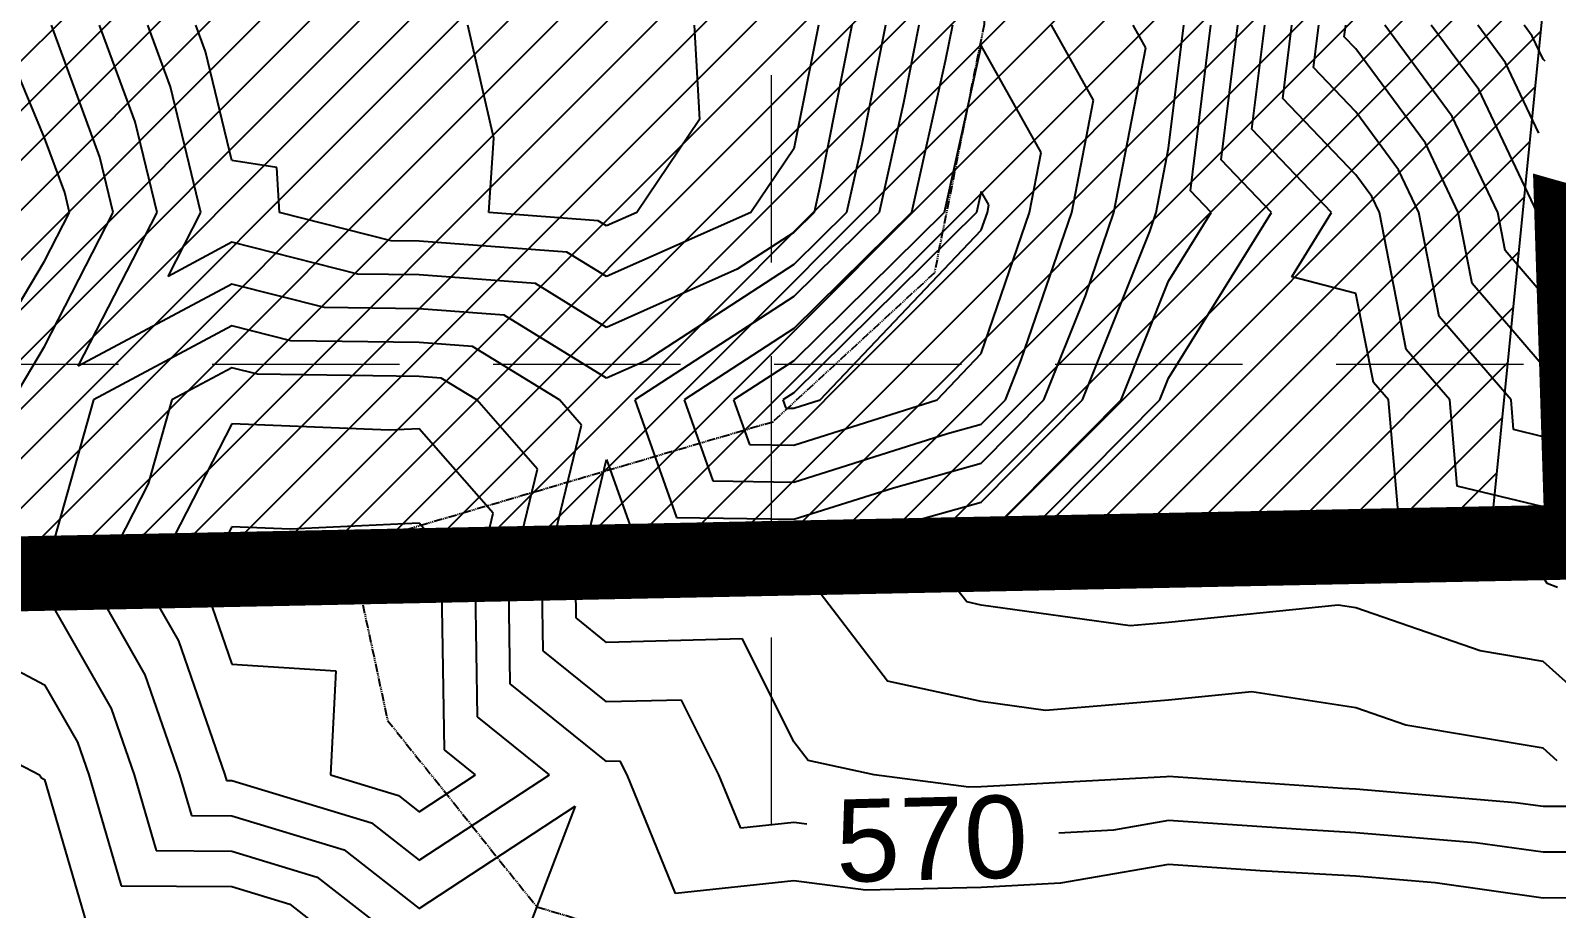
# Model space of a CAD drawing. Header units: inches. Extents: x 2468858 to 2474627, y 7110391 to 7114000.
# Drawn here: x 2469773.5 to 2469936.4, y 7111327.2 to 7111420.8 of the extents above; entities that cross this region are included whole.
import ezdxf
from ezdxf.enums import TextEntityAlignment as Align

# ---------------------------------------------------------------- set-up
doc = ezdxf.new("R2010")
doc.units = ezdxf.units.IN
doc.header["$MEASUREMENT"] = 0
doc.linetypes.add('FL1', pattern=[1.2, 0.9, -0.075, 0, -0.075, 0, -0.075, 0, -0.075])
doc.linetypes.add('HIDDEN', pattern=[0.375, 0.25, -0.125])
for name, color, linetype in [('contours', 35, 'Continuous'), ('CREEK_FL', 250, 'FL1'), ('GRID', 254, 'HIDDEN'), ('LIMITS OF DISTUBANCE', 1, 'HIDDEN'), ('SODDED LOT', 2, 'Continuous')]:
    doc.layers.add(name, color=color, linetype=linetype)
doc.styles.get("Standard").update_dxf_attribs({"font": 'ARIAL.TTF'})

msp = doc.modelspace()

# ---------------------------------------------------------------- hatches: boundary and pattern name
at = {"layer": 'SODDED LOT'}
h = msp.add_hatch(dxfattribs=at)
h.set_pattern_fill('ANSI31', color=256, scale=30, style=0)
h.set_pattern_definition([(45, (0, 0), (-2.6516504294, 2.6516504294), [])])
h.paths.add_polyline_path([(2473645.39, 7113690.66), (2473644.98, 7113704.58), (2473380.05, 7113706.22), (2473375.55, 7113692.3), (2473381.69, 7113694.76), (2473634.33, 7113693.94)])
h.paths.add_polyline_path([(2473661.81, 7113026.94), (2473687.47, 7113025.61), (2473728.46, 7113019.28), (2473771.12, 7113012.61), (2473800.78, 7113000.62), (2473816.11, 7112991.96), (2473817.62, 7112992.3), (2473826.58, 7112958.99), (2473778.33, 7112869.43), (2473754.23, 7112818.27), (2473704.86, 7112707.31), (2473675.95, 7112628.52), (2473649.37, 7112551.6), (2473609.35, 7112401.13), (2473621.99, 7112397.24), (2473660.24, 7112541.42), (2473686.99, 7112623.57), (2473721.05, 7112713.98), (2473756.54, 7112795.8), (2473776.21, 7112842.14), (2473803.69, 7112892.8), (2473821.26, 7112931.75), (2473838.19, 7112953.92), (2473843.82, 7112970.36), (2473841.57, 7112984.99), (2473834.36, 7112995.8), (2473821.75, 7113003.46), (2473803.51, 7113011.56), (2473780.76, 7113020.12), (2473754.18, 7113027.78), (2473717.91, 7113032.73), (2473683.75, 7113037.76), (2473675.22, 7113037.54), (2473668.46, 7113034.66), (2473663.02, 7113029.01)])
h.paths.add_polyline_path([(2473971.46, 7113199.84), (2473953.3, 7113211.94), (2473941.19, 7113192.09), (2473861.1, 7113065.57), (2473810.53, 7113087.5), (2473761.17, 7113101.51), (2473720.96, 7113106.99), (2473697.2, 7113110.44), (2473674.12, 7113113.74), (2473679.51, 7113105.34), (2473686.71, 7113099.95), (2473703.5, 7113097.55), (2473742.47, 7113092.16), (2473787.44, 7113083.17), (2473826.42, 7113069.98), (2473851, 7113058.59), (2473862.39, 7113053.19), (2473874.39, 7113053.49), (2473885.78, 7113058.29), (2473895.97, 7113069.68), (2473937.95, 7113137.71), (2473969.87, 7113198.61)])
h.paths.add_polyline_path([(2474189.42, 7113705.55), (2474212.71, 7113695.29), (2474173.05, 7113585.51), (2474125.46, 7113471.59), (2474078.44, 7113374.03), (2473995.24, 7113231.38), (2473980.72, 7113211.84), (2473961.73, 7113224.12), (2474019.25, 7113316.23), (2474060.01, 7113393.26), (2474123.11, 7113525), (2474155.5, 7113608.17)])
h.paths.add_polyline_path([(2472149.87, 7113580.61), (2472139.15, 7113587.25), (2472148.34, 7113599.5), (2472129.96, 7113617.37), (2472301.04, 7113620.95), (2472421.05, 7113670.47), (2472435.86, 7113657.7), (2472418.5, 7113656.68), (2472386.32, 7113644.43), (2472349.55, 7113630.65), (2472301.04, 7113613.8), (2472253.54, 7113608.18), (2472206.05, 7113607.67), (2472182.05, 7113606.65), (2472168.77, 7113602.57), (2472156, 7113590.31)])
h.paths.add_polyline_path([(2472770.94, 7113693.31), (2472783.83, 7113696.4), (2473029.19, 7113695.37), (2473046.2, 7113689.7), (2473045.68, 7113705.68), (2472771.46, 7113707.22)])
h.paths.add_polyline_path([(2472613.26, 7113048.11), (2472742.65, 7113047.89), (2472742.87, 7112984.1), (2472740.21, 7112975.02), (2472732.24, 7112966.82), (2472722.71, 7112964.61), (2472628.32, 7112964.83), (2472620.35, 7112967.71), (2472615.69, 7112974.13), (2472614.14, 7112982.33), (2472613.26, 7112995.17)])
h.paths.add_polyline_path([(2471336.5, 7111475.41), (2471335.53, 7111275.42), (2470491.66, 7111254.32), (2470479.59, 7111328.94), (2470466.02, 7111461.6), (2470553.43, 7111470.9), (2470638.4, 7111473.12)])
h.paths.add_polyline_path([(2473446.67, 7112356.48), (2473471.9, 7112308.47), (2473532.94, 7112257.21), (2473501.2, 7112186.43), (2473329.47, 7112103.43), (2473116.22, 7112035.9), (2473103.2, 7112106.69), (2473072.63, 7112126.65), (2472815.11, 7111934.94), (2472802.33, 7111780.66), (2472622.31, 7111675.22), (2472617.64, 7111803.67), (2472501.02, 7111721.1), (2472320.82, 7111594.38), (2472182.92, 7111519.02), (2472068.92, 7111484.1), (2471932.85, 7111463.88), (2471923.66, 7111337.05), (2471693.82, 7111327.86), (2471696.08, 7111477.57), (2471836.92, 7111477.57), (2471858.78, 7111468.52), (2471876.58, 7111467.89), (2471898.13, 7111477.88), (2471906.24, 7111490.37), (2471909.37, 7111504.1), (2471908.12, 7111517.84), (2471903.75, 7111528.77), (2471899.69, 7111538.75), (2471899.78, 7111997.71), (2471902.82, 7112006.8), (2471908.61, 7112013.14), (2471915.23, 7112016.45), (2471926.26, 7112016.45), (2472502.65, 7112016.18), (2472510.04, 7112014.97), (2472516.23, 7112010.27), (2472519.86, 7112006.24), (2472597.23, 7111900.26), (2472601.63, 7111894), (2472601.97, 7111890.79), (2472601.97, 7111885.88), (2472602.14, 7111880.64), (2472603.49, 7111873.53), (2472605.53, 7111864.06), (2472610.94, 7111855.26), (2472618.72, 7111847.65), (2472625.66, 7111842.74), (2472634.12, 7111839.53), (2472648.17, 7111837.16), (2472661.03, 7111839.36), (2472670.85, 7111843.93), (2472681.25, 7111852.18), (2472689.32, 7111863.68), (2472693.24, 7111876.13), (2472698.54, 7111882.82), (2472979.47, 7112088.66), (2473047.7, 7112135.28), (2473102.11, 7112161.18), (2473168.62, 7112185.36), (2473235.48, 7112199.35), (2473286.97, 7112219.37), (2473338.95, 7112250.36), (2473378.05, 7112286.58), (2473406.65, 7112322.33), (2473434.97, 7112369.64)])
h.paths.add_polyline_path([(2469394.72, 7112321.68), (2469408.62, 7112317.35), (2469404.61, 7112306.55), (2469398.28, 7112300.53), (2469390.56, 7112297.13), (2469383.91, 7112297.75), (2469371.4, 7112301.14), (2469261.63, 7112337.75), (2469252.63, 7112344.02), (2469246.91, 7112352.88), (2469243.9, 7112361.06), (2469244.31, 7112369.38), (2469247.04, 7112379.88), (2469254.13, 7112392.28), (2469258.63, 7112404.82), (2469259.86, 7112413.96), (2469268.32, 7112441.06), (2469285.1, 7112497.6), (2469297.51, 7112549.94), (2469306.04, 7112604.22), (2469344.05, 7112603.83), (2469331.64, 7112539.47), (2469306.04, 7112437.89), (2469285.48, 7112378.57), (2469297.12, 7112353.37)])
h.paths.add_polyline_path([(2469215.25, 7111699.11), (2469133.16, 7111698.8), (2469133.12, 7111837.42), (2469136.78, 7111854.07), (2469131.5, 7111869.1), (2469132.54, 7111935.15), (2469148.79, 7112051.43), (2469175.43, 7112146.92), (2469214.08, 7112259.79), (2469218.22, 7112266.73), (2469223.73, 7112271.92), (2469228.76, 7112275.22), (2469234.9, 7112277.11), (2469242.61, 7112277.42), (2469249.21, 7112276.01), (2469256.45, 7112274.12), (2469362.5, 7112239.2), (2469368.95, 7112235.11), (2469372.09, 7112231.49), (2469374.61, 7112225.05), (2469375.55, 7112217.02), (2469372.57, 7112206.8), (2469260.7, 7112244.71), (2469237.57, 7112231.81), (2469223.88, 7112159.46), (2469213.8, 7112077.45), (2469211.79, 7111997.38), (2469212.59, 7111919.31)])
edge = h.paths.add_edge_path()
edge.add_line((2469946.69, 7111538.54), (2469944.94, 7111523.5))
edge.add_line((2469944.94, 7111523.5), (2469929.5, 7111368.54))
edge.add_line((2469929.5, 7111368.54), (2469627.82, 7111363.41))
edge.add_line((2469627.82, 7111363.41), (2469640.14, 7111528.56))
edge.add_line((2469640.14, 7111528.56), (2469611.1, 7111528.96))
edge.add_line((2469611.1, 7111528.96), (2469563.64, 7111542.06))
edge.add_line((2469563.64, 7111542.06), (2469395.72, 7111608.85))
edge.add_line((2469395.72, 7111608.85), (2469312.31, 7111524.84))
edge.add_line((2469312.31, 7111524.84), (2469259.94, 7111580.22))
edge.add_line((2469259.94, 7111580.22), (2469329.02, 7111646.45))
edge.add_line((2469329.02, 7111646.45), (2469327.64, 7111656.69))
edge.add_line((2469327.64, 7111656.69), (2469327.34, 7111668.01))
edge.add_line((2469327.34, 7111668.01), (2469328.7, 7111676.32))
edge.add_line((2469328.7, 7111676.32), (2469331.57, 7111684.93))
edge.add_line((2469331.57, 7111684.93), (2469335.65, 7111692.02))
edge.add_line((2469335.65, 7111692.02), (2469336.86, 7111699.72))
edge.add_line((2469336.86, 7111699.72), (2469350.6, 7111699.88))
edge.add_line((2469350.6, 7111699.88), (2469349.09, 7111695.19))
edge.add_line((2469349.09, 7111695.19), (2469344.26, 7111688.25))
edge.add_line((2469344.26, 7111688.25), (2469339.88, 7111679.79))
edge.add_arc((2469382.62, 7111662.98), 45.93, 158.5343, 290.6104)
edge.add_arc((2469402.89, 7111601.9), 18.55, 61.3608, 102.7575, ccw=False)
edge.add_line((2469411.78, 7111618.18), (2469554, 7111560.87))
edge.add_line((2469554, 7111560.87), (2469580.43, 7111552.5))
edge.add_line((2469580.43, 7111552.5), (2469597.93, 7111547.75))
edge.add_line((2469597.93, 7111547.75), (2469618.84, 7111543.76))
edge.add_line((2469618.84, 7111543.76), (2469652.78, 7111539.88))
edge.add_line((2469652.78, 7111539.88), (2469703, 7111539.88))
edge.add_line((2469703, 7111539.88), (2469903.74, 7111540.59))
edge.add_line((2469903.74, 7111540.59), (2469929.65, 7111539.77))
edge.add_line((2469929.65, 7111539.77), (2469946.69, 7111538.54))

# ---------------------------------------------------------------- linework, layer by layer
at = {"layer": 'contours', "color": 35}
for p, q in [((2469780.89, 7111407.32, 570), (2469775.73, 7111421.42, 570)), ((2469784.65, 7111411.08, 571), (2469780.86, 7111421.42, 571)), ((2469788.41, 7111414.84, 572), (2469786, 7111421.42, 572)), ((2469792.17, 7111418.6, 573), (2469791.13, 7111421.42, 573)), ((2469822.93, 7111409.36, 574), (2469820.16, 7111421.42, 574)), ((2469844.34, 7111421.42, 574), (2469844.9, 7111411.34, 574)), ((2469857.61, 7111421.42, 573), (2469854.99, 7111408.23, 573)), ((2469861.18, 7111421.42, 572), (2469857.76, 7111404.2, 572)), ((2469864.76, 7111421.42, 571), (2469862.23, 7111408.66, 571)), ((2469868.33, 7111421.42, 570), (2469866.69, 7111413.12, 570)), ((2469871.91, 7111421.42, 569), (2469871.15, 7111417.58, 569)), ((2469886.96, 7111413.4, 569), (2469882.48, 7111421.42, 569)), ((2469892.55, 7111418.98, 570), (2469891.19, 7111421.42, 570)), ((2469894.99, 7111408.3, 571), (2469896.61, 7111421.42, 571)), ((2469897.31, 7111403.74, 572), (2469899.49, 7111421.42, 572)), ((2469900.59, 7111407.03, 573), (2469902.37, 7111421.42, 573)), ((2469903.88, 7111410.32, 574), (2469905.26, 7111421.42, 574)), ((2469907.17, 7111413.6, 575), (2469908.14, 7111421.42, 575)), ((2469910.46, 7111416.89, 576), (2469911.02, 7111421.42, 576)), ((2469913.74, 7111420.18, 577), (2469913.9, 7111421.42, 577)), ((2469925.25, 7111411.68, 578), (2469918.07, 7111421.42, 578)), ((2469928.1, 7111414.54, 579), (2469923.03, 7111421.42, 579)), ((2469930.96, 7111417.39, 580), (2469927.99, 7111421.42, 580)), ((2469933.81, 7111420.24, 581), (2469932.94, 7111421.42, 581)), ((2469874.99, 7111419.25, 568), (2469871.02, 7111401.42, 568)), ((2469881.38, 7111407.81, 568), (2469874.99, 7111419.25, 568)), ((2469889.15, 7111401.42, 570), (2469892.55, 7111418.98, 570)), ((2469914.99, 7111418.88, 577), (2469913.74, 7111420.18, 577)), ((2469922.4, 7111408.83, 577), (2469914.99, 7111418.88, 577)), ((2469934.99, 7111417.77, 581), (2469933.81, 7111420.24, 581)), ((2469774.99, 7111409.4, 569), (2469771.45, 7111417.89, 569)), ((2469794.99, 7111406.98, 573), (2469792.17, 7111418.6, 573)), ((2469871.15, 7111417.58, 569), (2469867.55, 7111401.42, 569)), ((2469934.52, 7111409.9, 580), (2469930.96, 7111417.39, 580)), ((2469935.21, 7111417.58, 581), (2469934.99, 7111417.77, 581)), ((2469914.99, 7111412.15, 576), (2469910.46, 7111416.89, 576)), ((2469791.66, 7111401.42, 572), (2469788.41, 7111414.84, 572)), ((2469934.34, 7111401.42, 579), (2469928.1, 7111414.54, 579)), ((2469866.69, 7111413.12, 570), (2469864.08, 7111401.42, 570)), ((2469884.65, 7111401.42, 569), (2469886.96, 7111413.4, 569)), ((2469914.99, 7111405.43, 575), (2469907.17, 7111413.6, 575)), ((2469786.99, 7111401.42, 571), (2469784.65, 7111411.08, 571)), ((2469844.9, 7111411.34, 574), (2469838.2, 7111401.42, 574)), ((2469919.54, 7111405.98, 576), (2469914.99, 7111412.15, 576)), ((2469930.13, 7111401.42, 578), (2469925.25, 7111411.68, 578)), ((2469777.13, 7111403.56, 569), (2469774.99, 7111409.4, 569)), ((2469822.4, 7111401.42, 574), (2469822.93, 7111409.36, 574)), ((2469912.39, 7111401.42, 574), (2469903.88, 7111410.32, 574)), ((2469854.99, 7111408.23, 573), (2469850.38, 7111401.42, 573)), ((2469862.23, 7111408.66, 571), (2469860.61, 7111401.42, 571)), ((2469880.14, 7111401.42, 568), (2469881.38, 7111407.81, 568)), ((2469893.66, 7111401.42, 571), (2469894.99, 7111408.3, 571)), ((2469925.92, 7111401.42, 577), (2469922.4, 7111408.83, 577)), ((2469782.32, 7111401.42, 570), (2469780.89, 7111407.32, 570)), ((2469799.77, 7111406.21, 573), (2469794.99, 7111406.98, 573)), ((2469800.08, 7111401.42, 573), (2469799.77, 7111406.21, 573)), ((2469905.96, 7111401.42, 573), (2469900.59, 7111407.03, 573)), ((2469921.71, 7111401.42, 576), (2469919.54, 7111405.98, 576)), ((2469857.76, 7111404.2, 572), (2469857.15, 7111401.42, 572)), ((2469916.69, 7111403.12, 575), (2469914.99, 7111405.43, 575)), ((2469777.64, 7111401.42, 569), (2469777.13, 7111403.56, 569)), ((2469874.99, 7111403.67, 567), (2469874.49, 7111401.42, 567)), ((2469875.79, 7111402.23, 567), (2469874.99, 7111403.67, 567)), ((2469899.52, 7111401.42, 572), (2469897.31, 7111403.74, 572)), ((2469917.5, 7111401.42, 575), (2469916.69, 7111403.12, 575)), ((2469774.99, 7111387.12, 570), (2469782.32, 7111401.42, 570)), ((2469774.99, 7111396.24, 569), (2469777.64, 7111401.42, 569)), ((2469778.58, 7111385.02, 571), (2469786.99, 7111401.42, 571)), ((2469788.17, 7111394.6, 572), (2469791.66, 7111401.42, 572)), ((2469811.98, 7111398.41, 573), (2469800.08, 7111401.42, 573)), ((2469834.1, 7111400.54, 574), (2469822.4, 7111401.42, 574)), ((2469850.38, 7111401.42, 573), (2469834.99, 7111394.58, 573)), ((2469838.2, 7111401.42, 574), (2469834.99, 7111400, 574)), ((2469864.08, 7111401.42, 570), (2469854.99, 7111392.45, 570)), ((2469874.49, 7111401.42, 567), (2469854.99, 7111382.19, 567)), ((2469871.02, 7111401.42, 568), (2469854.99, 7111385.61, 568)), ((2469860.61, 7111401.42, 571), (2469854.99, 7111395.87, 571)), ((2469857.15, 7111401.42, 572), (2469854.99, 7111399.29, 572)), ((2469867.55, 7111401.42, 569), (2469854.99, 7111389.03, 569)), ((2469874.99, 7111399.53, 567), (2469875.64, 7111401.42, 567)), ((2469874.99, 7111386.38, 568), (2469880.14, 7111401.42, 568)), ((2469875.64, 7111401.42, 567), (2469875.79, 7111402.23, 567)), ((2469879.26, 7111385.69, 569), (2469884.65, 7111401.42, 569)), ((2469886.11, 7111392.54, 570), (2469889.15, 7111401.42, 570)), ((2469892.97, 7111399.4, 571), (2469893.66, 7111401.42, 571)), ((2469894.99, 7111383.74, 573), (2469905.96, 7111401.42, 573)), ((2469894.99, 7111394.11, 572), (2469899.52, 7111401.42, 572)), ((2469908.14, 7111394.57, 574), (2469912.39, 7111401.42, 574)), ((2469920.37, 7111386.8, 575), (2469917.5, 7111401.42, 575)), ((2469923.89, 7111390.32, 576), (2469921.71, 7111401.42, 576)), ((2469927.41, 7111393.84, 577), (2469925.92, 7111401.42, 577)), ((2469930.92, 7111397.36, 578), (2469930.13, 7111401.42, 578)), ((2469934.44, 7111400.88, 579), (2469934.34, 7111401.42, 579)), ((2469934.99, 7111400.24, 579), (2469934.44, 7111400.88, 579)), ((2469834.99, 7111400, 574), (2469834.1, 7111400.54, 574)), ((2469854.99, 7111399.29, 572), (2469848.92, 7111395.36, 572)), ((2469857.8, 7111381.42, 567), (2469874.99, 7111399.53, 567)), ((2469885.81, 7111381.42, 571), (2469892.97, 7111399.4, 571)), ((2469942.8, 7111389.23, 579), (2469934.99, 7111400.24, 579)), ((2469794.99, 7111398.25, 572), (2469788.17, 7111394.6, 572)), ((2469808.42, 7111394.85, 572), (2469794.99, 7111398.25, 572)), ((2469814.99, 7111398.37, 573), (2469811.98, 7111398.41, 573)), ((2469830.75, 7111397.18, 573), (2469814.99, 7111398.37, 573)), ((2469766.13, 7111381.42, 569), (2469774.99, 7111396.24, 569)), ((2469834.99, 7111394.58, 573), (2469830.75, 7111397.18, 573)), ((2469934.99, 7111392.64, 578), (2469930.92, 7111397.36, 578)), ((2469814.99, 7111394.76, 572), (2469808.42, 7111394.85, 572)), ((2469827.39, 7111393.83, 572), (2469814.99, 7111394.76, 572)), ((2469848.92, 7111395.36, 572), (2469834.99, 7111389.16, 572)), ((2469854.99, 7111395.87, 571), (2469839.18, 7111385.61, 571)), ((2469914.99, 7111392.77, 574), (2469908.14, 7111394.57, 574)), ((2469794.99, 7111393.78, 571), (2469778.58, 7111385.02, 571)), ((2469804.85, 7111391.29, 571), (2469794.99, 7111393.78, 571)), ((2469834.99, 7111389.16, 572), (2469827.39, 7111393.83, 572)), ((2469889.94, 7111381.42, 572), (2469894.99, 7111394.11, 572)), ((2469916.85, 7111383.29, 574), (2469914.99, 7111392.77, 574)), ((2469934.99, 7111385.04, 577), (2469927.41, 7111393.84, 577)), ((2469814.99, 7111391.15, 571), (2469804.85, 7111391.29, 571)), ((2469824.04, 7111390.47, 571), (2469814.99, 7111391.15, 571)), ((2469854.99, 7111392.45, 570), (2469837.99, 7111381.42, 570)), ((2469881.68, 7111381.42, 570), (2469886.11, 7111392.54, 570)), ((2469939.64, 7111386.08, 578), (2469934.99, 7111392.64, 578)), ((2469834.99, 7111383.75, 571), (2469824.04, 7111390.47, 571)), ((2469931.56, 7111381.42, 576), (2469923.89, 7111390.32, 576)), ((2469794.99, 7111389.32, 570), (2469780.21, 7111381.42, 570)), ((2469801.29, 7111387.72, 570), (2469794.99, 7111389.32, 570)), ((2469854.99, 7111389.03, 569), (2469843.26, 7111381.42, 569)), ((2469771.58, 7111381.42, 570), (2469774.99, 7111387.12, 570)), ((2469814.99, 7111387.54, 570), (2469801.29, 7111387.72, 570)), ((2469820.68, 7111387.11, 570), (2469814.99, 7111387.54, 570)), ((2469829.95, 7111381.42, 570), (2469820.68, 7111387.11, 570)), ((2469870.28, 7111381.42, 568), (2469874.99, 7111386.38, 568)), ((2469925.01, 7111381.42, 575), (2469920.37, 7111386.8, 575)), ((2469794.99, 7111384.86, 569), (2469788.56, 7111381.42, 569)), ((2469797.73, 7111384.16, 569), (2469794.99, 7111384.86, 569)), ((2469839.18, 7111385.61, 571), (2469834.99, 7111383.75, 571)), ((2469854.99, 7111385.61, 568), (2469848.53, 7111381.42, 568)), ((2469877.56, 7111381.42, 569), (2469879.26, 7111385.69, 569)), ((2469936.49, 7111382.92, 577), (2469934.99, 7111385.04, 577)), ((2469814.99, 7111383.93, 569), (2469797.73, 7111384.16, 569)), ((2469817.32, 7111383.76, 569), (2469814.99, 7111383.93, 569)), ((2469821.13, 7111381.42, 569), (2469817.32, 7111383.76, 569)), ((2469894.06, 7111381.42, 573), (2469894.99, 7111383.74, 573)), ((2469918.46, 7111381.42, 574), (2469916.85, 7111383.29, 574)), ((2469780.21, 7111381.42, 570), (2469774.99, 7111362.87, 570)), ((2469788.56, 7111381.42, 569), (2469786.05, 7111372.48, 569)), ((2469827.6, 7111374.03, 569), (2469821.13, 7111381.42, 569)), ((2469832.3, 7111378.74, 570), (2469829.95, 7111381.42, 570)), ((2469837.99, 7111381.42, 570), (2469842.46, 7111368.89, 570)), ((2469843.26, 7111381.42, 569), (2469846.34, 7111372.78, 569)), ((2469848.53, 7111381.42, 568), (2469850.23, 7111376.66, 568)), ((2469854.99, 7111382.19, 567), (2469853.8, 7111381.42, 567)), ((2469853.8, 7111381.42, 567), (2469854.11, 7111380.55, 567)), ((2469854.99, 7111380.53, 567), (2469857.8, 7111381.42, 567)), ((2469854.99, 7111376.59, 568), (2469870.28, 7111381.42, 568)), ((2469874.99, 7111374.67, 570), (2469881.68, 7111381.42, 570)), ((2469874.99, 7111362.19, 573), (2469894.06, 7111381.42, 573)), ((2469874.99, 7111366.35, 572), (2469889.94, 7111381.42, 572)), ((2469874.99, 7111378.83, 569), (2469877.56, 7111381.42, 569)), ((2469874.99, 7111370.51, 571), (2469885.81, 7111381.42, 571)), ((2469919.78, 7111366.21, 574), (2469918.46, 7111381.42, 574)), ((2469925.81, 7111372.24, 575), (2469925.01, 7111381.42, 575)), ((2469931.83, 7111378.27, 576), (2469931.56, 7111381.42, 576)), ((2469854.11, 7111380.55, 567), (2469854.99, 7111380.53, 567)), ((2469794.99, 7111378.88, 568), (2469786.02, 7111361.42, 568)), ((2469811.77, 7111378.2, 568), (2469794.99, 7111378.88, 568)), ((2469814.99, 7111378.35, 568), (2469811.77, 7111378.2, 568)), ((2469822.89, 7111369.33, 568), (2469814.99, 7111378.35, 568)), ((2469828.12, 7111361.42, 570), (2469832.3, 7111378.74, 570)), ((2469871.4, 7111377.83, 569), (2469874.99, 7111378.83, 569)), ((2469934.99, 7111377.5, 576), (2469931.83, 7111378.27, 576)), ((2469850.23, 7111376.66, 568), (2469854.99, 7111376.59, 568)), ((2469854.99, 7111372.64, 569), (2469871.4, 7111377.83, 569)), ((2469940.84, 7111367.28, 576), (2469934.99, 7111377.5, 576)), ((2469831.69, 7111361.42, 571), (2469834.99, 7111375.07, 571)), ((2469834.99, 7111375.07, 571), (2469838.57, 7111365.01, 571)), ((2469824.55, 7111361.42, 569), (2469827.6, 7111374.03, 569)), ((2469865.63, 7111372.06, 570), (2469874.99, 7111374.67, 570)), ((2469786.05, 7111372.48, 569), (2469780.37, 7111361.42, 569)), ((2469846.34, 7111372.78, 569), (2469854.99, 7111372.64, 569)), ((2469854.99, 7111368.7, 570), (2469865.63, 7111372.06, 570)), ((2469934.99, 7111370.02, 575), (2469925.81, 7111372.24, 575)), ((2469859.86, 7111366.29, 571), (2469874.99, 7111370.51, 571)), ((2469938.12, 7111364.55, 575), (2469934.99, 7111370.02, 575)), ((2469820.98, 7111361.42, 568), (2469822.89, 7111369.33, 568)), ((2469842.46, 7111368.89, 570), (2469854.99, 7111368.7, 570)), ((2469794.99, 7111367.88, 567), (2469791.67, 7111361.42, 567)), ((2469801.19, 7111367.63, 567), (2469794.99, 7111367.88, 567)), ((2469814.99, 7111368.27, 567), (2469801.19, 7111367.63, 567)), ((2469818.19, 7111364.62, 567), (2469814.99, 7111368.27, 567)), ((2469854.99, 7111364.75, 571), (2469859.86, 7111366.29, 571)), ((2469857.32, 7111361.42, 572), (2469874.99, 7111366.35, 572)), ((2469934.99, 7111362.54, 574), (2469919.78, 7111366.21, 574)), ((2469817.41, 7111361.42, 567), (2469818.19, 7111364.62, 567)), ((2469838.57, 7111365.01, 571), (2469854.99, 7111364.75, 571)), ((2469774.99, 7111362.87, 570), (2469774.66, 7111361.42, 570)), ((2469872.25, 7111361.42, 573), (2469874.99, 7111362.19, 573)), ((2469935.39, 7111361.83, 574), (2469934.99, 7111362.54, 574)), ((2469936.52, 7111361.42, 574), (2469935.39, 7111361.83, 574)), ((2469774.66, 7111361.42, 570), (2469774.67, 7111361.11, 570)), ((2469774.67, 7111361.11, 570), (2469774.99, 7111360.94, 570)), ((2469774.99, 7111360.94, 570), (2469782.08, 7111348.51, 570)), ((2469780.37, 7111361.42, 569), (2469785.68, 7111352.11, 569)), ((2469786.02, 7111361.42, 568), (2469789.28, 7111355.71, 568)), ((2469791.67, 7111361.42, 567), (2469792.88, 7111359.31, 567)), ((2469817.67, 7111344.1, 567), (2469817.41, 7111361.42, 567)), ((2469821.19, 7111347.62, 568), (2469820.98, 7111361.42, 568)), ((2469824.7, 7111351.14, 569), (2469824.55, 7111361.42, 569)), ((2469828.22, 7111354.66, 570), (2469828.12, 7111361.42, 570)), ((2469831.74, 7111358.18, 571), (2469831.69, 7111361.42, 571)), ((2469864.98, 7111351.41, 572), (2469857.32, 7111361.42, 572)), ((2469873.43, 7111359.87, 573), (2469872.25, 7111361.42, 573)), ((2469792.88, 7111359.31, 567), (2469794.99, 7111353.23, 567)), ((2469874.99, 7111359.53, 573), (2469873.43, 7111359.87, 573)), ((2469890.9, 7111357.34, 573), (2469874.99, 7111359.53, 573)), ((2469913.09, 7111359.53, 573), (2469894.99, 7111357.68, 573)), ((2469914.99, 7111359.23, 573), (2469913.09, 7111359.53, 573)), ((2469928.24, 7111354.67, 573), (2469914.99, 7111359.23, 573)), ((2469834.99, 7111355.56, 571), (2469831.74, 7111358.18, 571)), ((2469894.99, 7111357.68, 573), (2469890.9, 7111357.34, 573)), ((2469789.28, 7111355.71, 568), (2469794.24, 7111341.42, 568)), ((2469849.49, 7111355.92, 571), (2469834.99, 7111355.56, 571)), ((2469854.99, 7111344.95, 571), (2469849.49, 7111355.92, 571)), ((2469768.18, 7111354.61, 571), (2469774.99, 7111351.04, 571)), ((2469834.99, 7111349.2, 570), (2469828.22, 7111354.66, 570)), ((2469934.99, 7111353.53, 573), (2469928.24, 7111354.67, 573)), ((2469785.68, 7111352.11, 569), (2469789.39, 7111341.42, 569)), ((2469794.99, 7111353.23, 567), (2469806.08, 7111352.51, 567)), ((2469806.08, 7111352.51, 567), (2469805.51, 7111341.42, 567)), ((2469941.36, 7111347.8, 573), (2469934.99, 7111353.53, 573)), ((2469774.99, 7111351.04, 571), (2469778.48, 7111344.92, 571)), ((2469834.99, 7111342.85, 569), (2469824.7, 7111351.14, 569)), ((2469874.99, 7111349.24, 572), (2469864.98, 7111351.41, 572)), ((2469842.97, 7111349.4, 570), (2469834.99, 7111349.2, 570)), ((2469846.97, 7111341.42, 570), (2469842.97, 7111349.4, 570)), ((2469881.85, 7111348.29, 572), (2469874.99, 7111349.24, 572)), ((2469894.99, 7111349.38, 572), (2469881.85, 7111348.29, 572)), ((2469903.86, 7111350.29, 572), (2469894.99, 7111349.38, 572)), ((2469914.99, 7111348.57, 572), (2469903.86, 7111350.29, 572)), ((2469761.68, 7111348.12, 572), (2469774.43, 7111341.42, 572)), ((2469782.08, 7111348.51, 570), (2469784.54, 7111341.42, 570)), ((2469828.88, 7111341.42, 568), (2469821.19, 7111347.62, 568)), ((2469920.31, 7111346.74, 572), (2469914.99, 7111348.57, 572)), ((2469934.99, 7111344.26, 572), (2469920.31, 7111346.74, 572)), ((2469778.48, 7111344.92, 571), (2469779.69, 7111341.42, 571)), ((2469820.99, 7111341.42, 567), (2469817.67, 7111344.1, 567)), ((2469856.52, 7111342.95, 571), (2469854.99, 7111344.95, 571)), ((2469936.48, 7111342.92, 572), (2469934.99, 7111344.26, 572)), ((2469836.45, 7111342.89, 569), (2469834.99, 7111342.85, 569)), ((2469837.19, 7111341.42, 569), (2469836.45, 7111342.89, 569)), ((2469863.56, 7111341.42, 571), (2469856.52, 7111342.95, 571)), ((2469774.43, 7111341.42, 572), (2469774.66, 7111341.09, 572)), ((2469774.66, 7111341.09, 572), (2469774.99, 7111340.93, 572)), ((2469774.99, 7111340.93, 572), (2469779.4, 7111325.83, 572)), ((2469779.69, 7111341.42, 571), (2469783.15, 7111329.59, 571)), ((2469784.54, 7111341.42, 570), (2469786.9, 7111333.34, 570)), ((2469789.39, 7111341.42, 569), (2469790.66, 7111337.09, 569)), ((2469794.24, 7111341.42, 568), (2469794.41, 7111340.84, 568)), ((2469794.41, 7111340.84, 568), (2469794.99, 7111340.84, 568)), ((2469794.99, 7111340.84, 568), (2469809.88, 7111336.32, 568)), ((2469805.51, 7111341.42, 567), (2469812.78, 7111339.21, 567)), ((2469814.99, 7111337.49, 567), (2469820.99, 7111341.42, 567)), ((2469814.99, 7111332.33, 568), (2469828.88, 7111341.42, 568)), ((2469842.35, 7111328.78, 569), (2469837.19, 7111341.42, 569)), ((2469849.3, 7111335.73, 570), (2469846.97, 7111341.42, 570)), ((2469873.66, 7111340.1, 571), (2469863.56, 7111341.42, 571)), ((2469894.76, 7111341.2, 571), (2469874.99, 7111340.13, 571)), ((2469894.99, 7111341.24, 571), (2469894.76, 7111341.2, 571)), ((2469913.54, 7111339.98, 571), (2469894.99, 7111341.24, 571)), ((2469812.78, 7111339.21, 567), (2469814.99, 7111337.49, 567)), ((2469874.99, 7111340.13, 571), (2469873.66, 7111340.1, 571)), ((2469914.99, 7111339.89, 571), (2469913.54, 7111339.98, 571)), ((2469932.02, 7111338.45, 571), (2469914.99, 7111339.89, 571)), ((2469814.99, 7111327.18, 569), (2469831.64, 7111338.07, 569)), ((2469831.64, 7111338.07, 569), (2469825.25, 7111321.42, 569)), ((2469934.99, 7111338.04, 571), (2469932.02, 7111338.45, 571)), ((2469951.63, 7111338.06, 571), (2469934.99, 7111338.04, 571)), ((2469790.66, 7111337.09, 569), (2469794.99, 7111337.06, 569)), ((2469794.99, 7111337.06, 569), (2469806.98, 7111333.42, 569)), ((2469809.88, 7111336.32, 568), (2469814.99, 7111332.33, 568)), ((2469854.99, 7111336.33, 570), (2469849.3, 7111335.73, 570)), ((2469856.37, 7111336.15, 570), (2469854.99, 7111336.33, 570)), ((2469894.99, 7111336.55, 570), (2469889.1, 7111335.54, 570)), ((2469909.15, 7111335.59, 570), (2469894.99, 7111336.55, 570)), ((2469889.1, 7111335.54, 570), (2469883.26, 7111335.22, 570)), ((2469914.99, 7111335.25, 570), (2469909.15, 7111335.59, 570)), ((2469927.74, 7111334.17, 570), (2469914.99, 7111335.25, 570)), ((2469934.99, 7111333.16, 570), (2469927.74, 7111334.17, 570)), ((2469786.9, 7111333.34, 570), (2469794.99, 7111333.28, 570)), ((2469794.99, 7111333.28, 570), (2469804.08, 7111330.52, 570)), ((2469806.98, 7111333.42, 569), (2469814.99, 7111327.18, 569)), ((2469946.74, 7111333.18, 570), (2469934.99, 7111333.16, 570)), ((2469894.99, 7111331.86, 569), (2469883.44, 7111329.88, 569)), ((2469904.76, 7111331.19, 569), (2469894.99, 7111331.86, 569)), ((2469914.99, 7111330.61, 569), (2469904.76, 7111331.19, 569)), ((2469783.15, 7111329.59, 571), (2469794.99, 7111329.5, 571)), ((2469794.99, 7111329.5, 571), (2469801.18, 7111327.62, 571)), ((2469804.08, 7111330.52, 570), (2469814.99, 7111322.02, 570)), ((2469854.99, 7111330.11, 569), (2469842.35, 7111328.78, 569)), ((2469862.67, 7111329.11, 569), (2469854.99, 7111330.11, 569)), ((2469874.99, 7111329.42, 569), (2469862.67, 7111329.11, 569)), ((2469883.44, 7111329.88, 569), (2469874.99, 7111329.42, 569)), ((2469923.46, 7111329.89, 569), (2469914.99, 7111330.61, 569)), ((2469934.99, 7111328.28, 569), (2469923.46, 7111329.89, 569)), ((2469801.18, 7111327.62, 571), (2469809.13, 7111321.42, 571)), ((2469941.85, 7111328.29, 569), (2469934.99, 7111328.28, 569))]:
    msp.add_line(p, q, dxfattribs=at)
at = {"layer": 'CREEK_FL', "color": 5}
for points in [[(2469616.57, 7111400.28), (2469661.68, 7111405.58), (2469697.5, 7111401.61), (2469725.36, 7111392.32), (2469745.27, 7111394.98), (2469759.86, 7111449.34), (2469767.82, 7111475.85), (2469791.7, 7111494.42), (2469820.89, 7111498.39), (2469832.83, 7111483.81), (2469855.39, 7111477.18), (2469862.02, 7111462.6), (2469875.29, 7111455.97), (2469875.29, 7111421.49), (2469869.98, 7111394.98)], [(2469869.98, 7111394.98), (2469852.73, 7111379.07), (2469807.62, 7111365.81), (2469811.6, 7111347.24), (2469827.52, 7111327.36), (2469854.06, 7111319.4), (2469905.8, 7111322.05), (2469956.22, 7111311.45), (2470009.29, 7111302.17), (2470093.32, 7111299.3), (2470200.79, 7111300.63), (2470233.96, 7111287.95), (2470256.51, 7111273.36), (2470255.31, 7111240.79)]]:
    msp.add_lwpolyline(points, dxfattribs=at)
at = {"layer": 'GRID', "color": 252, "linetype": 'HIDDEN', "lineweight": 0, "ltscale": 80}
for p, q in [((2469852.57, 7113906.08), (2469852.57, 7110754.83)), ((2468952.87, 7111385.23), (2474532.87, 7111385.23))]:
    msp.add_line(p, q, dxfattribs=at)
at = {"layer": 'LIMITS OF DISTUBANCE', "ltscale": 300, "const_width": 8}
msp.add_lwpolyline([(2471705.42, 7112622.35), (2469299.78, 7112610.93), (2469280.51, 7112511.92), (2469190.31, 7112212.78), (2469165.72, 7112138.5, 0.093397), (2469125.14, 7111836.24), (2469126.65, 7111691.28), (2469320.36, 7111692.25), (2469319.4, 7111652.36), (2469249.22, 7111583.65), (2469311.22, 7111515.9), (2469399.19, 7111603.35), (2469561.17, 7111536.56), (2469635.52, 7111518.85), (2469622.58, 7111359.81), (2469939.15, 7111366.28), (2469938.07, 7111400.24), (2470156.41, 7111338.31), (2470318.79, 7111316.1), (2470476.04, 7111322.08), (2470480.31, 7111246.9), (2471344.66, 7111268.5)], format="xyb", dxfattribs=at)
at = {"layer": 'SODDED LOT'}
msp.add_lwpolyline([(2469618.84, 7111543.76), (2469652.78, 7111539.88), (2469703, 7111539.88), (2469903.74, 7111540.59), (2469929.65, 7111539.77), (2469946.69, 7111538.54), (2469944.94, 7111523.5), (2469929.5, 7111368.54), (2469627.82, 7111363.41)], dxfattribs=at)

# ---------------------------------------------------------------- texts
at = {"layer": 'contours', "color": 35}
msp.add_text('570', height=8.8, rotation=1.4601, dxfattribs=at).set_placement((2469869.7, 7111334.64), align=Align.MIDDLE)

doc.saveas('drawing.dxf')
